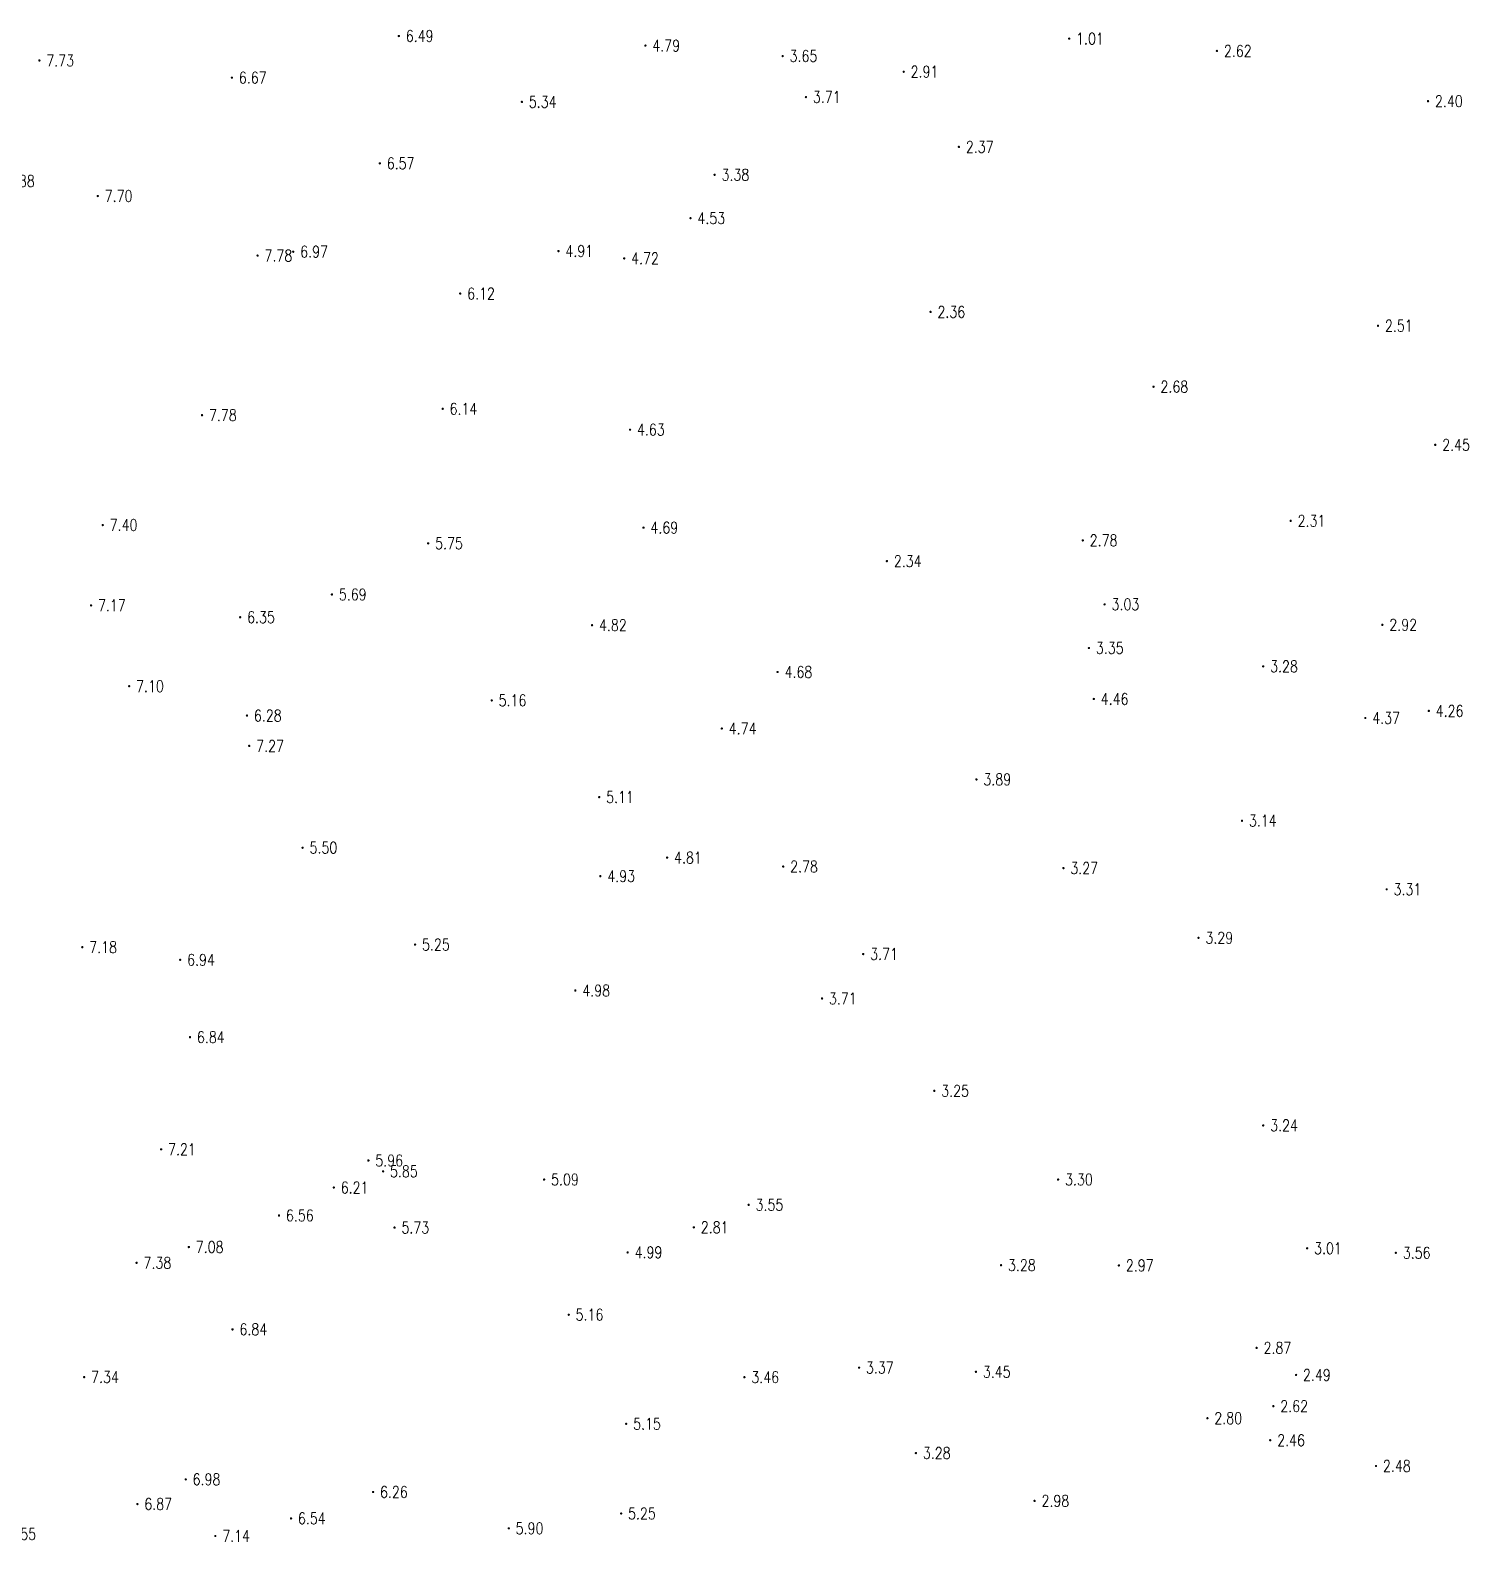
# Model space of a CAD drawing. Extents: x 476861 to 479475, y 2367369 to 2370541.
# Drawn here: x 478387.7 to 478512.1, y 2368227.8 to 2368358.5 of the extents above; entities that cross this region are included whole.
import ezdxf
from ezdxf.enums import TextEntityAlignment as Align

# ---------------------------------------------------------------- set-up
doc = ezdxf.new("R2010")
doc.units = 0
doc.header["$LTSCALE"] = 0.5
doc.layers.get('0').update_dxf_attribs({"linetype": 'CONTINUOUS'})
doc.layers.add('GCD', color=1, linetype='CONTINUOUS')
doc.styles.add('HZ', font='rs.shx', dxfattribs={"width": 0.8, "bigfont": 'hztxt.shx'})

# ---------------------------------------------------------------- blocks, each defined once
blk = doc.blocks.new('GC200')
at = {"linetype": 'Continuous', "const_width": 0.2, "flags": 128}
blk.add_lwpolyline([(-0.1, 0, 1), (0.1, 0, 1)], format="xyb", close=True, dxfattribs=at)

msp = doc.modelspace()

# ---------------------------------------------------------------- block references
at = {"layer": 'GCD', "linetype": 'Continuous'}
ref = msp.add_blockref('GC200', (478419.603, 2368357.998, 6.489), dxfattribs=dict(at, xscale=0.5, yscale=0.5, zscale=0.5))
ref.add_attrib('height', '6.49', dxfattribs={"linetype": 'Continuous', "height": 1, "style": 'HZ', "width": 0.8}).set_placement((478420.203, 2368357.998, 6.489), align=Align.MIDDLE_LEFT)
ref = msp.add_blockref('GC200', (478440.918, 2368357.169, 4.792), dxfattribs=dict(at, xscale=0.5, yscale=0.5, zscale=0.5))
ref.add_attrib('height', '4.79', dxfattribs={"linetype": 'Continuous', "height": 1, "style": 'HZ', "width": 0.8}).set_placement((478441.518, 2368357.169, 4.792), align=Align.MIDDLE_LEFT)
ref = msp.add_blockref('GC200', (478477.556, 2368357.773, 1.01), dxfattribs=dict(at, xscale=0.5, yscale=0.5, zscale=0.5))
ref.add_attrib('height', '1.01', dxfattribs={"linetype": 'Continuous', "height": 1, "style": 'HZ', "width": 0.8}).set_placement((478478.156, 2368357.773, 1.01), align=Align.MIDDLE_LEFT)
ref = msp.add_blockref('GC200', (478388.531, 2368355.884, 7.731), dxfattribs=dict(at, xscale=0.5, yscale=0.5, zscale=0.5))
ref.add_attrib('height', '7.73', dxfattribs={"linetype": 'Continuous', "height": 1, "style": 'HZ', "width": 0.8}).set_placement((478389.131, 2368355.884, 7.731), align=Align.MIDDLE_LEFT)
ref = msp.add_blockref('GC200', (478452.786, 2368356.267, 3.652), dxfattribs=dict(at, xscale=0.5, yscale=0.5, zscale=0.5))
ref.add_attrib('height', '3.65', dxfattribs={"linetype": 'Continuous', "height": 1, "style": 'HZ', "width": 0.8}).set_placement((478453.386, 2368356.267, 3.652), align=Align.MIDDLE_LEFT)
ref = msp.add_blockref('GC200', (478490.331, 2368356.706, 2.617), dxfattribs=dict(at, xscale=0.5, yscale=0.5, zscale=0.5))
ref.add_attrib('height', '2.62', dxfattribs={"linetype": 'Continuous', "height": 1, "style": 'HZ', "width": 0.8}).set_placement((478490.931, 2368356.706, 2.617), align=Align.MIDDLE_LEFT)
ref = msp.add_blockref('GC200', (478405.175, 2368354.397, 6.673), dxfattribs=dict(at, xscale=0.5, yscale=0.5, zscale=0.5))
ref.add_attrib('height', '6.67', dxfattribs={"linetype": 'Continuous', "height": 1, "style": 'HZ', "width": 0.8}).set_placement((478405.775, 2368354.397, 6.673), align=Align.MIDDLE_LEFT)
ref = msp.add_blockref('GC200', (478463.248, 2368354.912, 2.906), dxfattribs=dict(at, xscale=0.5, yscale=0.5, zscale=0.5))
ref.add_attrib('height', '2.91', dxfattribs={"linetype": 'Continuous', "height": 1, "style": 'HZ', "width": 0.8}).set_placement((478463.848, 2368354.912, 2.906), align=Align.MIDDLE_LEFT)
ref = msp.add_blockref('GC200', (478430.24, 2368352.302, 5.34), dxfattribs=dict(at, xscale=0.5, yscale=0.5, zscale=0.5))
ref.add_attrib('height', '5.34', dxfattribs={"linetype": 'Continuous', "height": 1, "style": 'HZ', "width": 0.8}).set_placement((478430.84, 2368352.302, 5.34), align=Align.MIDDLE_LEFT)
ref = msp.add_blockref('GC200', (478454.801, 2368352.724, 3.706), dxfattribs=dict(at, xscale=0.5, yscale=0.5, zscale=0.5))
ref.add_attrib('height', '3.71', dxfattribs={"linetype": 'Continuous', "height": 1, "style": 'HZ', "width": 0.8}).set_placement((478455.401, 2368352.724, 3.706), align=Align.MIDDLE_LEFT)
ref = msp.add_blockref('GC200', (478508.576, 2368352.366, 2.397), dxfattribs=dict(at, xscale=0.5, yscale=0.5, zscale=0.5))
ref.add_attrib('height', '2.40', dxfattribs={"linetype": 'Continuous', "height": 1, "style": 'HZ', "width": 0.8}).set_placement((478509.176, 2368352.366, 2.397), align=Align.MIDDLE_LEFT)
ref = msp.add_blockref('GC200', (478468.021, 2368348.414, 2.369), dxfattribs=dict(at, xscale=0.5, yscale=0.5, zscale=0.5))
ref.add_attrib('height', '2.37', dxfattribs={"linetype": 'Continuous', "height": 1, "style": 'HZ', "width": 0.8}).set_placement((478468.621, 2368348.414, 2.369), align=Align.MIDDLE_LEFT)
ref = msp.add_blockref('GC200', (478417.96, 2368346.989, 6.572), dxfattribs=dict(at, xscale=0.5, yscale=0.5, zscale=0.5))
ref.add_attrib('height', '6.57', dxfattribs={"linetype": 'Continuous', "height": 1, "style": 'HZ', "width": 0.8}).set_placement((478418.56, 2368346.989, 6.572), align=Align.MIDDLE_LEFT)
ref = msp.add_blockref('GC200', (478385.128, 2368345.462, 7.877), dxfattribs=dict(at, xscale=0.5, yscale=0.5, zscale=0.5))
ref.add_attrib('height', '7.88', dxfattribs={"linetype": 'Continuous', "height": 1, "style": 'HZ', "width": 0.8}).set_placement((478385.728, 2368345.462, 7.877), align=Align.MIDDLE_LEFT)
ref = msp.add_blockref('GC200', (478446.902, 2368346.003, 3.38), dxfattribs=dict(at, xscale=0.5, yscale=0.5, zscale=0.5))
ref.add_attrib('height', '3.38', dxfattribs={"linetype": 'Continuous', "height": 1, "style": 'HZ', "width": 0.8}).set_placement((478447.502, 2368346.003, 3.38), align=Align.MIDDLE_LEFT)
ref = msp.add_blockref('GC200', (478393.578, 2368344.168, 7.698), dxfattribs=dict(at, xscale=0.5, yscale=0.5, zscale=0.5))
ref.add_attrib('height', '7.70', dxfattribs={"linetype": 'Continuous', "height": 1, "style": 'HZ', "width": 0.8}).set_placement((478394.178, 2368344.168, 7.698), align=Align.MIDDLE_LEFT)
ref = msp.add_blockref('GC200', (478444.817, 2368342.25, 4.533), dxfattribs=dict(at, xscale=0.5, yscale=0.5, zscale=0.5))
ref.add_attrib('height', '4.53', dxfattribs={"linetype": 'Continuous', "height": 1, "style": 'HZ', "width": 0.8}).set_placement((478445.417, 2368342.25, 4.533), align=Align.MIDDLE_LEFT)
ref = msp.add_blockref('GC200', (478407.395, 2368339.02, 7.781), dxfattribs=dict(at, xscale=0.5, yscale=0.5, zscale=0.5))
ref.add_attrib('height', '7.78', dxfattribs={"linetype": 'Continuous', "height": 1, "style": 'HZ', "width": 0.8}).set_placement((478407.995, 2368339.02, 7.781), align=Align.MIDDLE_LEFT)
ref = msp.add_blockref('GC200', (478410.476, 2368339.354, 6.967), dxfattribs=dict(at, xscale=0.5, yscale=0.5, zscale=0.5))
ref.add_attrib('height', '6.97', dxfattribs={"linetype": 'Continuous', "height": 1, "style": 'HZ', "width": 0.8}).set_placement((478411.076, 2368339.354, 6.967), align=Align.MIDDLE_LEFT)
ref = msp.add_blockref('GC200', (478433.406, 2368339.407, 4.911), dxfattribs=dict(at, xscale=0.5, yscale=0.5, zscale=0.5))
ref.add_attrib('height', '4.91', dxfattribs={"linetype": 'Continuous', "height": 1, "style": 'HZ', "width": 0.8}).set_placement((478434.006, 2368339.407, 4.911), align=Align.MIDDLE_LEFT)
ref = msp.add_blockref('GC200', (478439.087, 2368338.777, 4.722), dxfattribs=dict(at, xscale=0.5, yscale=0.5, zscale=0.5))
ref.add_attrib('height', '4.72', dxfattribs={"linetype": 'Continuous', "height": 1, "style": 'HZ', "width": 0.8}).set_placement((478439.687, 2368338.777, 4.722), align=Align.MIDDLE_LEFT)
ref = msp.add_blockref('GC200', (478424.912, 2368335.735, 6.12), dxfattribs=dict(at, xscale=0.5, yscale=0.5, zscale=0.5))
ref.add_attrib('height', '6.12', dxfattribs={"linetype": 'Continuous', "height": 1, "style": 'HZ', "width": 0.8}).set_placement((478425.512, 2368335.735, 6.12), align=Align.MIDDLE_LEFT)
ref = msp.add_blockref('GC200', (478465.569, 2368334.151, 2.36), dxfattribs=dict(at, xscale=0.5, yscale=0.5, zscale=0.5))
ref.add_attrib('height', '2.36', dxfattribs={"linetype": 'Continuous', "height": 1, "style": 'HZ', "width": 0.8}).set_placement((478466.169, 2368334.151, 2.36), align=Align.MIDDLE_LEFT)
ref = msp.add_blockref('GC200', (478504.251, 2368332.951, 2.51), dxfattribs=dict(at, xscale=0.5, yscale=0.5, zscale=0.5))
ref.add_attrib('height', '2.51', dxfattribs={"linetype": 'Continuous', "height": 1, "style": 'HZ', "width": 0.8}).set_placement((478504.851, 2368332.951, 2.51), align=Align.MIDDLE_LEFT)
ref = msp.add_blockref('GC200', (478484.847, 2368327.684, 2.684), dxfattribs=dict(at, xscale=0.5, yscale=0.5, zscale=0.5))
ref.add_attrib('height', '2.68', dxfattribs={"linetype": 'Continuous', "height": 1, "style": 'HZ', "width": 0.8}).set_placement((478485.447, 2368327.684, 2.684), align=Align.MIDDLE_LEFT)
ref = msp.add_blockref('GC200', (478423.396, 2368325.776, 6.138), dxfattribs=dict(at, xscale=0.5, yscale=0.5, zscale=0.5))
ref.add_attrib('height', '6.14', dxfattribs={"linetype": 'Continuous', "height": 1, "style": 'HZ', "width": 0.8}).set_placement((478423.996, 2368325.776, 6.138), align=Align.MIDDLE_LEFT)
ref = msp.add_blockref('GC200', (478402.589, 2368325.226, 7.778), dxfattribs=dict(at, xscale=0.5, yscale=0.5, zscale=0.5))
ref.add_attrib('height', '7.78', dxfattribs={"linetype": 'Continuous', "height": 1, "style": 'HZ', "width": 0.8}).set_placement((478403.189, 2368325.226, 7.778), align=Align.MIDDLE_LEFT)
ref = msp.add_blockref('GC200', (478439.59, 2368323.97, 4.628), dxfattribs=dict(at, xscale=0.5, yscale=0.5, zscale=0.5))
ref.add_attrib('height', '4.63', dxfattribs={"linetype": 'Continuous', "height": 1, "style": 'HZ', "width": 0.8}).set_placement((478440.19, 2368323.97, 4.628), align=Align.MIDDLE_LEFT)
ref = msp.add_blockref('GC200', (478509.202, 2368322.661, 2.448), dxfattribs=dict(at, xscale=0.5, yscale=0.5, zscale=0.5))
ref.add_attrib('height', '2.45', dxfattribs={"linetype": 'Continuous', "height": 1, "style": 'HZ', "width": 0.8}).set_placement((478509.802, 2368322.661, 2.448), align=Align.MIDDLE_LEFT)
ref = msp.add_blockref('GC200', (478394.004, 2368315.728, 7.403), dxfattribs=dict(at, xscale=0.5, yscale=0.5, zscale=0.5))
ref.add_attrib('height', '7.40', dxfattribs={"linetype": 'Continuous', "height": 1, "style": 'HZ', "width": 0.8}).set_placement((478394.604, 2368315.728, 7.403), align=Align.MIDDLE_LEFT)
ref = msp.add_blockref('GC200', (478440.756, 2368315.502, 4.686), dxfattribs=dict(at, xscale=0.5, yscale=0.5, zscale=0.5))
ref.add_attrib('height', '4.69', dxfattribs={"linetype": 'Continuous', "height": 1, "style": 'HZ', "width": 0.8}).set_placement((478441.356, 2368315.502, 4.686), align=Align.MIDDLE_LEFT)
ref = msp.add_blockref('GC200', (478496.702, 2368316.089, 2.305), dxfattribs=dict(at, xscale=0.5, yscale=0.5, zscale=0.5))
ref.add_attrib('height', '2.31', dxfattribs={"linetype": 'Continuous', "height": 1, "style": 'HZ', "width": 0.8}).set_placement((478497.302, 2368316.089, 2.305), align=Align.MIDDLE_LEFT)
ref = msp.add_blockref('GC200', (478422.139, 2368314.144, 5.75), dxfattribs=dict(at, xscale=0.5, yscale=0.5, zscale=0.5))
ref.add_attrib('height', '5.75', dxfattribs={"linetype": 'Continuous', "height": 1, "style": 'HZ', "width": 0.8}).set_placement((478422.739, 2368314.144, 5.75), align=Align.MIDDLE_LEFT)
ref = msp.add_blockref('GC200', (478478.73, 2368314.402, 2.782), dxfattribs=dict(at, xscale=0.5, yscale=0.5, zscale=0.5))
ref.add_attrib('height', '2.78', dxfattribs={"linetype": 'Continuous', "height": 1, "style": 'HZ', "width": 0.8}).set_placement((478479.33, 2368314.402, 2.782), align=Align.MIDDLE_LEFT)
ref = msp.add_blockref('GC200', (478461.795, 2368312.609, 2.34), dxfattribs=dict(at, xscale=0.5, yscale=0.5, zscale=0.5))
ref.add_attrib('height', '2.34', dxfattribs={"linetype": 'Continuous', "height": 1, "style": 'HZ', "width": 0.8}).set_placement((478462.395, 2368312.609, 2.34), align=Align.MIDDLE_LEFT)
ref = msp.add_blockref('GC200', (478413.819, 2368309.725, 5.687), dxfattribs=dict(at, xscale=0.5, yscale=0.5, zscale=0.5))
ref.add_attrib('height', '5.69', dxfattribs={"linetype": 'Continuous', "height": 1, "style": 'HZ', "width": 0.8}).set_placement((478414.419, 2368309.725, 5.687), align=Align.MIDDLE_LEFT)
ref = msp.add_blockref('GC200', (478392.997, 2368308.781, 7.169), dxfattribs=dict(at, xscale=0.5, yscale=0.5, zscale=0.5))
ref.add_attrib('height', '7.17', dxfattribs={"linetype": 'Continuous', "height": 1, "style": 'HZ', "width": 0.8}).set_placement((478393.597, 2368308.781, 7.169), align=Align.MIDDLE_LEFT)
ref = msp.add_blockref('GC200', (478480.62, 2368308.872, 3.033), dxfattribs=dict(at, xscale=0.5, yscale=0.5, zscale=0.5))
ref.add_attrib('height', '3.03', dxfattribs={"linetype": 'Continuous', "height": 1, "style": 'HZ', "width": 0.8}).set_placement((478481.22, 2368308.872, 3.033), align=Align.MIDDLE_LEFT)
ref = msp.add_blockref('GC200', (478405.887, 2368307.759, 6.35), dxfattribs=dict(at, xscale=0.5, yscale=0.5, zscale=0.5))
ref.add_attrib('height', '6.35', dxfattribs={"linetype": 'Continuous', "height": 1, "style": 'HZ', "width": 0.8}).set_placement((478406.487, 2368307.759, 6.35), align=Align.MIDDLE_LEFT)
ref = msp.add_blockref('GC200', (478504.631, 2368307.101, 2.92), dxfattribs=dict(at, xscale=0.5, yscale=0.5, zscale=0.5))
ref.add_attrib('height', '2.92', dxfattribs={"linetype": 'Continuous', "height": 1, "style": 'HZ', "width": 0.8}).set_placement((478505.231, 2368307.101, 2.92), align=Align.MIDDLE_LEFT)
ref = msp.add_blockref('GC200', (478436.307, 2368307.069, 4.815), dxfattribs=dict(at, xscale=0.5, yscale=0.5, zscale=0.5))
ref.add_attrib('height', '4.82', dxfattribs={"linetype": 'Continuous', "height": 1, "style": 'HZ', "width": 0.8}).set_placement((478436.907, 2368307.069, 4.815), align=Align.MIDDLE_LEFT)
ref = msp.add_blockref('GC200', (478479.265, 2368305.098, 3.351), dxfattribs=dict(at, xscale=0.5, yscale=0.5, zscale=0.5))
ref.add_attrib('height', '3.35', dxfattribs={"linetype": 'Continuous', "height": 1, "style": 'HZ', "width": 0.8}).set_placement((478479.865, 2368305.098, 3.351), align=Align.MIDDLE_LEFT)
ref = msp.add_blockref('GC200', (478494.328, 2368303.512, 3.28), dxfattribs=dict(at, xscale=0.5, yscale=0.5, zscale=0.5))
ref.add_attrib('height', '3.28', dxfattribs={"linetype": 'Continuous', "height": 1, "style": 'HZ', "width": 0.8}).set_placement((478494.928, 2368303.512, 3.28), align=Align.MIDDLE_LEFT)
ref = msp.add_blockref('GC200', (478452.346, 2368303.024, 4.683), dxfattribs=dict(at, xscale=0.5, yscale=0.5, zscale=0.5))
ref.add_attrib('height', '4.68', dxfattribs={"linetype": 'Continuous', "height": 1, "style": 'HZ', "width": 0.8}).set_placement((478452.946, 2368303.024, 4.683), align=Align.MIDDLE_LEFT)
ref = msp.add_blockref('GC200', (478396.291, 2368301.796, 7.104), dxfattribs=dict(at, xscale=0.5, yscale=0.5, zscale=0.5))
ref.add_attrib('height', '7.10', dxfattribs={"linetype": 'Continuous', "height": 1, "style": 'HZ', "width": 0.8}).set_placement((478396.891, 2368301.796, 7.104), align=Align.MIDDLE_LEFT)
ref = msp.add_blockref('GC200', (478427.635, 2368300.568, 5.156), dxfattribs=dict(at, xscale=0.5, yscale=0.5, zscale=0.5))
ref.add_attrib('height', '5.16', dxfattribs={"linetype": 'Continuous', "height": 1, "style": 'HZ', "width": 0.8}).set_placement((478428.235, 2368300.568, 5.156), align=Align.MIDDLE_LEFT)
ref = msp.add_blockref('GC200', (478479.682, 2368300.693, 4.463), dxfattribs=dict(at, xscale=0.5, yscale=0.5, zscale=0.5))
ref.add_attrib('height', '4.46', dxfattribs={"linetype": 'Continuous', "height": 1, "style": 'HZ', "width": 0.8}).set_placement((478480.282, 2368300.693, 4.463), align=Align.MIDDLE_LEFT)
ref = msp.add_blockref('GC200', (478406.476, 2368299.257, 6.277), dxfattribs=dict(at, xscale=0.5, yscale=0.5, zscale=0.5))
ref.add_attrib('height', '6.28', dxfattribs={"linetype": 'Continuous', "height": 1, "style": 'HZ', "width": 0.8}).set_placement((478407.076, 2368299.257, 6.277), align=Align.MIDDLE_LEFT)
ref = msp.add_blockref('GC200', (478508.644, 2368299.66, 4.256), dxfattribs=dict(at, xscale=0.5, yscale=0.5, zscale=0.5))
ref.add_attrib('height', '4.26', dxfattribs={"linetype": 'Continuous', "height": 1, "style": 'HZ', "width": 0.8}).set_placement((478509.244, 2368299.66, 4.256), align=Align.MIDDLE_LEFT)
ref = msp.add_blockref('GC200', (478447.523, 2368298.139, 4.737), dxfattribs=dict(at, xscale=0.5, yscale=0.5, zscale=0.5))
ref.add_attrib('height', '4.74', dxfattribs={"linetype": 'Continuous', "height": 1, "style": 'HZ', "width": 0.8}).set_placement((478448.123, 2368298.139, 4.737), align=Align.MIDDLE_LEFT)
ref = msp.add_blockref('GC200', (478503.155, 2368299.048, 4.37), dxfattribs=dict(at, xscale=0.5, yscale=0.5, zscale=0.5))
ref.add_attrib('height', '4.37', dxfattribs={"linetype": 'Continuous', "height": 1, "style": 'HZ', "width": 0.8}).set_placement((478503.755, 2368299.048, 4.37), align=Align.MIDDLE_LEFT)
ref = msp.add_blockref('GC200', (478406.672, 2368296.637, 7.269), dxfattribs=dict(at, xscale=0.5, yscale=0.5, zscale=0.5))
ref.add_attrib('height', '7.27', dxfattribs={"linetype": 'Continuous', "height": 1, "style": 'HZ', "width": 0.8}).set_placement((478407.272, 2368296.637, 7.269), align=Align.MIDDLE_LEFT)
ref = msp.add_blockref('GC200', (478469.539, 2368293.738, 3.892), dxfattribs=dict(at, xscale=0.5, yscale=0.5, zscale=0.5))
ref.add_attrib('height', '3.89', dxfattribs={"linetype": 'Continuous', "height": 1, "style": 'HZ', "width": 0.8}).set_placement((478470.139, 2368293.738, 3.892), align=Align.MIDDLE_LEFT)
ref = msp.add_blockref('GC200', (478436.925, 2368292.211, 5.114), dxfattribs=dict(at, xscale=0.5, yscale=0.5, zscale=0.5))
ref.add_attrib('height', '5.11', dxfattribs={"linetype": 'Continuous', "height": 1, "style": 'HZ', "width": 0.8}).set_placement((478437.525, 2368292.211, 5.114), align=Align.MIDDLE_LEFT)
ref = msp.add_blockref('GC200', (478492.494, 2368290.17, 3.137), dxfattribs=dict(at, xscale=0.5, yscale=0.5, zscale=0.5))
ref.add_attrib('height', '3.14', dxfattribs={"linetype": 'Continuous', "height": 1, "style": 'HZ', "width": 0.8}).set_placement((478493.094, 2368290.17, 3.137), align=Align.MIDDLE_LEFT)
ref = msp.add_blockref('GC200', (478411.286, 2368287.837, 5.497), dxfattribs=dict(at, xscale=0.5, yscale=0.5, zscale=0.5))
ref.add_attrib('height', '5.50', dxfattribs={"linetype": 'Continuous', "height": 1, "style": 'HZ', "width": 0.8}).set_placement((478411.886, 2368287.837, 5.497), align=Align.MIDDLE_LEFT)
ref = msp.add_blockref('GC200', (478442.797, 2368286.981, 4.813), dxfattribs=dict(at, xscale=0.5, yscale=0.5, zscale=0.5))
ref.add_attrib('height', '4.81', dxfattribs={"linetype": 'Continuous', "height": 1, "style": 'HZ', "width": 0.8}).set_placement((478443.397, 2368286.981, 4.813), align=Align.MIDDLE_LEFT)
ref = msp.add_blockref('GC200', (478452.832, 2368286.209, 2.78), dxfattribs=dict(at, xscale=0.5, yscale=0.5, zscale=0.5))
ref.add_attrib('height', '2.78', dxfattribs={"linetype": 'Continuous', "height": 1, "style": 'HZ', "width": 0.8}).set_placement((478453.432, 2368286.209, 2.78), align=Align.MIDDLE_LEFT)
ref = msp.add_blockref('GC200', (478437.023, 2368285.38, 4.925), dxfattribs=dict(at, xscale=0.5, yscale=0.5, zscale=0.5))
ref.add_attrib('height', '4.93', dxfattribs={"linetype": 'Continuous', "height": 1, "style": 'HZ', "width": 0.8}).set_placement((478437.623, 2368285.38, 4.925), align=Align.MIDDLE_LEFT)
ref = msp.add_blockref('GC200', (478477.056, 2368286.073, 3.27), dxfattribs=dict(at, xscale=0.5, yscale=0.5, zscale=0.5))
ref.add_attrib('height', '3.27', dxfattribs={"linetype": 'Continuous', "height": 1, "style": 'HZ', "width": 0.8}).set_placement((478477.656, 2368286.073, 3.27), align=Align.MIDDLE_LEFT)
ref = msp.add_blockref('GC200', (478505, 2368284.239, 3.31), dxfattribs=dict(at, xscale=0.5, yscale=0.5, zscale=0.5))
ref.add_attrib('height', '3.31', dxfattribs={"linetype": 'Continuous', "height": 1, "style": 'HZ', "width": 0.8}).set_placement((478505.6, 2368284.239, 3.31), align=Align.MIDDLE_LEFT)
ref = msp.add_blockref('GC200', (478488.734, 2368280.045, 3.289), dxfattribs=dict(at, xscale=0.5, yscale=0.5, zscale=0.5))
ref.add_attrib('height', '3.29', dxfattribs={"linetype": 'Continuous', "height": 1, "style": 'HZ', "width": 0.8}).set_placement((478489.334, 2368280.045, 3.289), align=Align.MIDDLE_LEFT)
ref = msp.add_blockref('GC200', (478392.24, 2368279.239, 7.181), dxfattribs=dict(at, xscale=0.5, yscale=0.5, zscale=0.5))
ref.add_attrib('height', '7.18', dxfattribs={"linetype": 'Continuous', "height": 1, "style": 'HZ', "width": 0.8}).set_placement((478392.84, 2368279.239, 7.181), align=Align.MIDDLE_LEFT)
ref = msp.add_blockref('GC200', (478421.007, 2368279.462, 5.247), dxfattribs=dict(at, xscale=0.5, yscale=0.5, zscale=0.5))
ref.add_attrib('height', '5.25', dxfattribs={"linetype": 'Continuous', "height": 1, "style": 'HZ', "width": 0.8}).set_placement((478421.607, 2368279.462, 5.247), align=Align.MIDDLE_LEFT)
ref = msp.add_blockref('GC200', (478459.748, 2368278.644, 3.707), dxfattribs=dict(at, xscale=0.5, yscale=0.5, zscale=0.5))
ref.add_attrib('height', '3.71', dxfattribs={"linetype": 'Continuous', "height": 1, "style": 'HZ', "width": 0.8}).set_placement((478460.348, 2368278.644, 3.707), align=Align.MIDDLE_LEFT)
ref = msp.add_blockref('GC200', (478400.7, 2368278.146, 6.94), dxfattribs=dict(at, xscale=0.5, yscale=0.5, zscale=0.5))
ref.add_attrib('height', '6.94', dxfattribs={"linetype": 'Continuous', "height": 1, "style": 'HZ', "width": 0.8}).set_placement((478401.3, 2368278.146, 6.94), align=Align.MIDDLE_LEFT)
ref = msp.add_blockref('GC200', (478434.862, 2368275.495, 4.976), dxfattribs=dict(at, xscale=0.5, yscale=0.5, zscale=0.5))
ref.add_attrib('height', '4.98', dxfattribs={"linetype": 'Continuous', "height": 1, "style": 'HZ', "width": 0.8}).set_placement((478435.462, 2368275.495, 4.976), align=Align.MIDDLE_LEFT)
ref = msp.add_blockref('GC200', (478456.188, 2368274.806, 3.708), dxfattribs=dict(at, xscale=0.5, yscale=0.5, zscale=0.5))
ref.add_attrib('height', '3.71', dxfattribs={"linetype": 'Continuous', "height": 1, "style": 'HZ', "width": 0.8}).set_placement((478456.788, 2368274.806, 3.708), align=Align.MIDDLE_LEFT)
ref = msp.add_blockref('GC200', (478401.55, 2368271.461, 6.835), dxfattribs=dict(at, xscale=0.5, yscale=0.5, zscale=0.5))
ref.add_attrib('height', '6.84', dxfattribs={"linetype": 'Continuous', "height": 1, "style": 'HZ', "width": 0.8}).set_placement((478402.15, 2368271.461, 6.835), align=Align.MIDDLE_LEFT)
ref = msp.add_blockref('GC200', (478465.894, 2368266.822, 3.25), dxfattribs=dict(at, xscale=0.5, yscale=0.5, zscale=0.5))
ref.add_attrib('height', '3.25', dxfattribs={"linetype": 'Continuous', "height": 1, "style": 'HZ', "width": 0.8}).set_placement((478466.494, 2368266.822, 3.25), align=Align.MIDDLE_LEFT)
ref = msp.add_blockref('GC200', (478494.329, 2368263.832, 3.24), dxfattribs=dict(at, xscale=0.5, yscale=0.5, zscale=0.5))
ref.add_attrib('height', '3.24', dxfattribs={"linetype": 'Continuous', "height": 1, "style": 'HZ', "width": 0.8}).set_placement((478494.929, 2368263.832, 3.24), align=Align.MIDDLE_LEFT)
ref = msp.add_blockref('GC200', (478399.056, 2368261.765, 7.212), dxfattribs=dict(at, xscale=0.5, yscale=0.5, zscale=0.5))
ref.add_attrib('height', '7.21', dxfattribs={"linetype": 'Continuous', "height": 1, "style": 'HZ', "width": 0.8}).set_placement((478399.656, 2368261.765, 7.212), align=Align.MIDDLE_LEFT)
ref = msp.add_blockref('GC200', (478416.973, 2368260.8, 5.964), dxfattribs=dict(at, xscale=0.5, yscale=0.5, zscale=0.5))
ref.add_attrib('height', '5.96', dxfattribs={"linetype": 'Continuous', "height": 1, "style": 'HZ', "width": 0.8}).set_placement((478417.573, 2368260.8, 5.964), align=Align.MIDDLE_LEFT)
ref = msp.add_blockref('GC200', (478418.24, 2368259.862, 5.846), dxfattribs=dict(at, xscale=0.5, yscale=0.5, zscale=0.5))
ref.add_attrib('height', '5.85', dxfattribs={"linetype": 'Continuous', "height": 1, "style": 'HZ', "width": 0.8}).set_placement((478418.84, 2368259.862, 5.846), align=Align.MIDDLE_LEFT)
ref = msp.add_blockref('GC200', (478432.164, 2368259.155, 5.091), dxfattribs=dict(at, xscale=0.5, yscale=0.5, zscale=0.5))
ref.add_attrib('height', '5.09', dxfattribs={"linetype": 'Continuous', "height": 1, "style": 'HZ', "width": 0.8}).set_placement((478432.764, 2368259.155, 5.091), align=Align.MIDDLE_LEFT)
ref = msp.add_blockref('GC200', (478476.597, 2368259.155, 3.297), dxfattribs=dict(at, xscale=0.5, yscale=0.5, zscale=0.5))
ref.add_attrib('height', '3.30', dxfattribs={"linetype": 'Continuous', "height": 1, "style": 'HZ', "width": 0.8}).set_placement((478477.197, 2368259.155, 3.297), align=Align.MIDDLE_LEFT)
ref = msp.add_blockref('GC200', (478413.983, 2368258.462, 6.205), dxfattribs=dict(at, xscale=0.5, yscale=0.5, zscale=0.5))
ref.add_attrib('height', '6.21', dxfattribs={"linetype": 'Continuous', "height": 1, "style": 'HZ', "width": 0.8}).set_placement((478414.583, 2368258.462, 6.205), align=Align.MIDDLE_LEFT)
ref = msp.add_blockref('GC200', (478449.844, 2368256.967, 3.55), dxfattribs=dict(at, xscale=0.5, yscale=0.5, zscale=0.5))
ref.add_attrib('height', '3.55', dxfattribs={"linetype": 'Continuous', "height": 1, "style": 'HZ', "width": 0.8}).set_placement((478450.444, 2368256.967, 3.55), align=Align.MIDDLE_LEFT)
ref = msp.add_blockref('GC200', (478409.244, 2368256.049, 6.562), dxfattribs=dict(at, xscale=0.5, yscale=0.5, zscale=0.5))
ref.add_attrib('height', '6.56', dxfattribs={"linetype": 'Continuous', "height": 1, "style": 'HZ', "width": 0.8}).set_placement((478409.844, 2368256.049, 6.562), align=Align.MIDDLE_LEFT)
ref = msp.add_blockref('GC200', (478419.23, 2368255.002, 5.727), dxfattribs=dict(at, xscale=0.5, yscale=0.5, zscale=0.5))
ref.add_attrib('height', '5.73', dxfattribs={"linetype": 'Continuous', "height": 1, "style": 'HZ', "width": 0.8}).set_placement((478419.83, 2368255.002, 5.727), align=Align.MIDDLE_LEFT)
ref = msp.add_blockref('GC200', (478445.109, 2368255.022, 2.81), dxfattribs=dict(at, xscale=0.5, yscale=0.5, zscale=0.5))
ref.add_attrib('height', '2.81', dxfattribs={"linetype": 'Continuous', "height": 1, "style": 'HZ', "width": 0.8}).set_placement((478445.709, 2368255.022, 2.81), align=Align.MIDDLE_LEFT)
ref = msp.add_blockref('GC200', (478401.449, 2368253.318, 7.081), dxfattribs=dict(at, xscale=0.5, yscale=0.5, zscale=0.5))
ref.add_attrib('height', '7.08', dxfattribs={"linetype": 'Continuous', "height": 1, "style": 'HZ', "width": 0.8}).set_placement((478402.049, 2368253.318, 7.081), align=Align.MIDDLE_LEFT)
ref = msp.add_blockref('GC200', (478439.384, 2368252.855, 4.989), dxfattribs=dict(at, xscale=0.5, yscale=0.5, zscale=0.5))
ref.add_attrib('height', '4.99', dxfattribs={"linetype": 'Continuous', "height": 1, "style": 'HZ', "width": 0.8}).set_placement((478439.984, 2368252.855, 4.989), align=Align.MIDDLE_LEFT)
ref = msp.add_blockref('GC200', (478498.125, 2368253.21, 3.01), dxfattribs=dict(at, xscale=0.5, yscale=0.5, zscale=0.5))
ref.add_attrib('height', '3.01', dxfattribs={"linetype": 'Continuous', "height": 1, "style": 'HZ', "width": 0.8}).set_placement((478498.725, 2368253.21, 3.01), align=Align.MIDDLE_LEFT)
ref = msp.add_blockref('GC200', (478505.797, 2368252.82, 3.555), dxfattribs=dict(at, xscale=0.5, yscale=0.5, zscale=0.5))
ref.add_attrib('height', '3.56', dxfattribs={"linetype": 'Continuous', "height": 1, "style": 'HZ', "width": 0.8}).set_placement((478506.397, 2368252.82, 3.555), align=Align.MIDDLE_LEFT)
ref = msp.add_blockref('GC200', (478396.934, 2368251.956, 7.375), dxfattribs=dict(at, xscale=0.5, yscale=0.5, zscale=0.5))
ref.add_attrib('height', '7.38', dxfattribs={"linetype": 'Continuous', "height": 1, "style": 'HZ', "width": 0.8}).set_placement((478397.534, 2368251.956, 7.375), align=Align.MIDDLE_LEFT)
ref = msp.add_blockref('GC200', (478471.663, 2368251.749, 3.277), dxfattribs=dict(at, xscale=0.5, yscale=0.5, zscale=0.5))
ref.add_attrib('height', '3.28', dxfattribs={"linetype": 'Continuous', "height": 1, "style": 'HZ', "width": 0.8}).set_placement((478472.263, 2368251.749, 3.277), align=Align.MIDDLE_LEFT)
ref = msp.add_blockref('GC200', (478481.852, 2368251.729, 2.968), dxfattribs=dict(at, xscale=0.5, yscale=0.5, zscale=0.5))
ref.add_attrib('height', '2.97', dxfattribs={"linetype": 'Continuous', "height": 1, "style": 'HZ', "width": 0.8}).set_placement((478482.452, 2368251.729, 2.968), align=Align.MIDDLE_LEFT)
ref = msp.add_blockref('GC200', (478434.289, 2368247.469, 5.161), dxfattribs=dict(at, xscale=0.5, yscale=0.5, zscale=0.5))
ref.add_attrib('height', '5.16', dxfattribs={"linetype": 'Continuous', "height": 1, "style": 'HZ', "width": 0.8}).set_placement((478434.889, 2368247.469, 5.161), align=Align.MIDDLE_LEFT)
ref = msp.add_blockref('GC200', (478405.225, 2368246.201, 6.841), dxfattribs=dict(at, xscale=0.5, yscale=0.5, zscale=0.5))
ref.add_attrib('height', '6.84', dxfattribs={"linetype": 'Continuous', "height": 1, "style": 'HZ', "width": 0.8}).set_placement((478405.825, 2368246.201, 6.841), align=Align.MIDDLE_LEFT)
ref = msp.add_blockref('GC200', (478493.757, 2368244.604, 2.873), dxfattribs=dict(at, xscale=0.5, yscale=0.5, zscale=0.5))
ref.add_attrib('height', '2.87', dxfattribs={"linetype": 'Continuous', "height": 1, "style": 'HZ', "width": 0.8}).set_placement((478494.357, 2368244.604, 2.873), align=Align.MIDDLE_LEFT)
ref = msp.add_blockref('GC200', (478392.402, 2368242.078, 7.339), dxfattribs=dict(at, xscale=0.5, yscale=0.5, zscale=0.5))
ref.add_attrib('height', '7.34', dxfattribs={"linetype": 'Continuous', "height": 1, "style": 'HZ', "width": 0.8}).set_placement((478393.002, 2368242.078, 7.339), align=Align.MIDDLE_LEFT)
ref = msp.add_blockref('GC200', (478449.478, 2368242.069, 3.461), dxfattribs=dict(at, xscale=0.5, yscale=0.5, zscale=0.5))
ref.add_attrib('height', '3.46', dxfattribs={"linetype": 'Continuous', "height": 1, "style": 'HZ', "width": 0.8}).set_placement((478450.078, 2368242.069, 3.461), align=Align.MIDDLE_LEFT)
ref = msp.add_blockref('GC200', (478459.388, 2368242.893, 3.37), dxfattribs=dict(at, xscale=0.5, yscale=0.5, zscale=0.5))
ref.add_attrib('height', '3.37', dxfattribs={"linetype": 'Continuous', "height": 1, "style": 'HZ', "width": 0.8}).set_placement((478459.988, 2368242.893, 3.37), align=Align.MIDDLE_LEFT)
ref = msp.add_blockref('GC200', (478469.494, 2368242.537, 3.449), dxfattribs=dict(at, xscale=0.5, yscale=0.5, zscale=0.5))
ref.add_attrib('height', '3.45', dxfattribs={"linetype": 'Continuous', "height": 1, "style": 'HZ', "width": 0.8}).set_placement((478470.094, 2368242.537, 3.449), align=Align.MIDDLE_LEFT)
ref = msp.add_blockref('GC200', (478497.165, 2368242.261, 2.486), dxfattribs=dict(at, xscale=0.5, yscale=0.5, zscale=0.5))
ref.add_attrib('height', '2.49', dxfattribs={"linetype": 'Continuous', "height": 1, "style": 'HZ', "width": 0.8}).set_placement((478497.765, 2368242.261, 2.486), align=Align.MIDDLE_LEFT)
ref = msp.add_blockref('GC200', (478495.206, 2368239.565, 2.618), dxfattribs=dict(at, xscale=0.5, yscale=0.5, zscale=0.5))
ref.add_attrib('height', '2.62', dxfattribs={"linetype": 'Continuous', "height": 1, "style": 'HZ', "width": 0.8}).set_placement((478495.806, 2368239.565, 2.618), align=Align.MIDDLE_LEFT)
ref = msp.add_blockref('GC200', (478439.258, 2368238.036, 5.153), dxfattribs=dict(at, xscale=0.5, yscale=0.5, zscale=0.5))
ref.add_attrib('height', '5.15', dxfattribs={"linetype": 'Continuous', "height": 1, "style": 'HZ', "width": 0.8}).set_placement((478439.858, 2368238.036, 5.153), align=Align.MIDDLE_LEFT)
ref = msp.add_blockref('GC200', (478489.504, 2368238.523, 2.797), dxfattribs=dict(at, xscale=0.5, yscale=0.5, zscale=0.5))
ref.add_attrib('height', '2.80', dxfattribs={"linetype": 'Continuous', "height": 1, "style": 'HZ', "width": 0.8}).set_placement((478490.104, 2368238.523, 2.797), align=Align.MIDDLE_LEFT)
ref = msp.add_blockref('GC200', (478494.935, 2368236.619, 2.461), dxfattribs=dict(at, xscale=0.5, yscale=0.5, zscale=0.5))
ref.add_attrib('height', '2.46', dxfattribs={"linetype": 'Continuous', "height": 1, "style": 'HZ', "width": 0.8}).set_placement((478495.535, 2368236.619, 2.461), align=Align.MIDDLE_LEFT)
ref = msp.add_blockref('GC200', (478464.303, 2368235.511, 3.278), dxfattribs=dict(at, xscale=0.5, yscale=0.5, zscale=0.5))
ref.add_attrib('height', '3.28', dxfattribs={"linetype": 'Continuous', "height": 1, "style": 'HZ', "width": 0.8}).set_placement((478464.903, 2368235.511, 3.278), align=Align.MIDDLE_LEFT)
ref = msp.add_blockref('GC200', (478504.08, 2368234.393, 2.48), dxfattribs=dict(at, xscale=0.5, yscale=0.5, zscale=0.5))
ref.add_attrib('height', '2.48', dxfattribs={"linetype": 'Continuous', "height": 1, "style": 'HZ', "width": 0.8}).set_placement((478504.68, 2368234.393, 2.48), align=Align.MIDDLE_LEFT)
ref = msp.add_blockref('GC200', (478401.179, 2368233.239, 6.977), dxfattribs=dict(at, xscale=0.5, yscale=0.5, zscale=0.5))
ref.add_attrib('height', '6.98', dxfattribs={"linetype": 'Continuous', "height": 1, "style": 'HZ', "width": 0.8}).set_placement((478401.779, 2368233.239, 6.977), align=Align.MIDDLE_LEFT)
ref = msp.add_blockref('GC200', (478417.376, 2368232.146, 6.261), dxfattribs=dict(at, xscale=0.5, yscale=0.5, zscale=0.5))
ref.add_attrib('height', '6.26', dxfattribs={"linetype": 'Continuous', "height": 1, "style": 'HZ', "width": 0.8}).set_placement((478417.976, 2368232.146, 6.261), align=Align.MIDDLE_LEFT)
ref = msp.add_blockref('GC200', (478474.561, 2368231.379, 2.976), dxfattribs=dict(at, xscale=0.5, yscale=0.5, zscale=0.5))
ref.add_attrib('height', '2.98', dxfattribs={"linetype": 'Continuous', "height": 1, "style": 'HZ', "width": 0.8}).set_placement((478475.161, 2368231.379, 2.976), align=Align.MIDDLE_LEFT)
ref = msp.add_blockref('GC200', (478397.003, 2368231.104, 6.87), dxfattribs=dict(at, xscale=0.5, yscale=0.5, zscale=0.5))
ref.add_attrib('height', '6.87', dxfattribs={"linetype": 'Continuous', "height": 1, "style": 'HZ', "width": 0.8}).set_placement((478397.603, 2368231.104, 6.87), align=Align.MIDDLE_LEFT)
ref = msp.add_blockref('GC200', (478438.821, 2368230.289, 5.247), dxfattribs=dict(at, xscale=0.5, yscale=0.5, zscale=0.5))
ref.add_attrib('height', '5.25', dxfattribs={"linetype": 'Continuous', "height": 1, "style": 'HZ', "width": 0.8}).set_placement((478439.421, 2368230.289, 5.247), align=Align.MIDDLE_LEFT)
ref = msp.add_blockref('GC200', (478410.285, 2368229.863, 6.538), dxfattribs=dict(at, xscale=0.5, yscale=0.5, zscale=0.5))
ref.add_attrib('height', '6.54', dxfattribs={"linetype": 'Continuous', "height": 1, "style": 'HZ', "width": 0.8}).set_placement((478410.885, 2368229.863, 6.538), align=Align.MIDDLE_LEFT)
ref = msp.add_blockref('GC200', (478429.103, 2368229.005, 5.897), dxfattribs=dict(at, xscale=0.5, yscale=0.5, zscale=0.5))
ref.add_attrib('height', '5.90', dxfattribs={"linetype": 'Continuous', "height": 1, "style": 'HZ', "width": 0.8}).set_placement((478429.703, 2368229.005, 5.897), align=Align.MIDDLE_LEFT)
ref = msp.add_blockref('GC200', (478385.252, 2368228.51, 7.553), dxfattribs=dict(at, xscale=0.5, yscale=0.5, zscale=0.5))
ref.add_attrib('height', '7.55', dxfattribs={"linetype": 'Continuous', "height": 1, "style": 'HZ', "width": 0.8}).set_placement((478385.852, 2368228.51, 7.553), align=Align.MIDDLE_LEFT)
ref = msp.add_blockref('GC200', (478403.74, 2368228.344, 7.137), dxfattribs=dict(at, xscale=0.5, yscale=0.5, zscale=0.5))
ref.add_attrib('height', '7.14', dxfattribs={"linetype": 'Continuous', "height": 1, "style": 'HZ', "width": 0.8}).set_placement((478404.34, 2368228.344, 7.137), align=Align.MIDDLE_LEFT)

doc.saveas('drawing.dxf')
